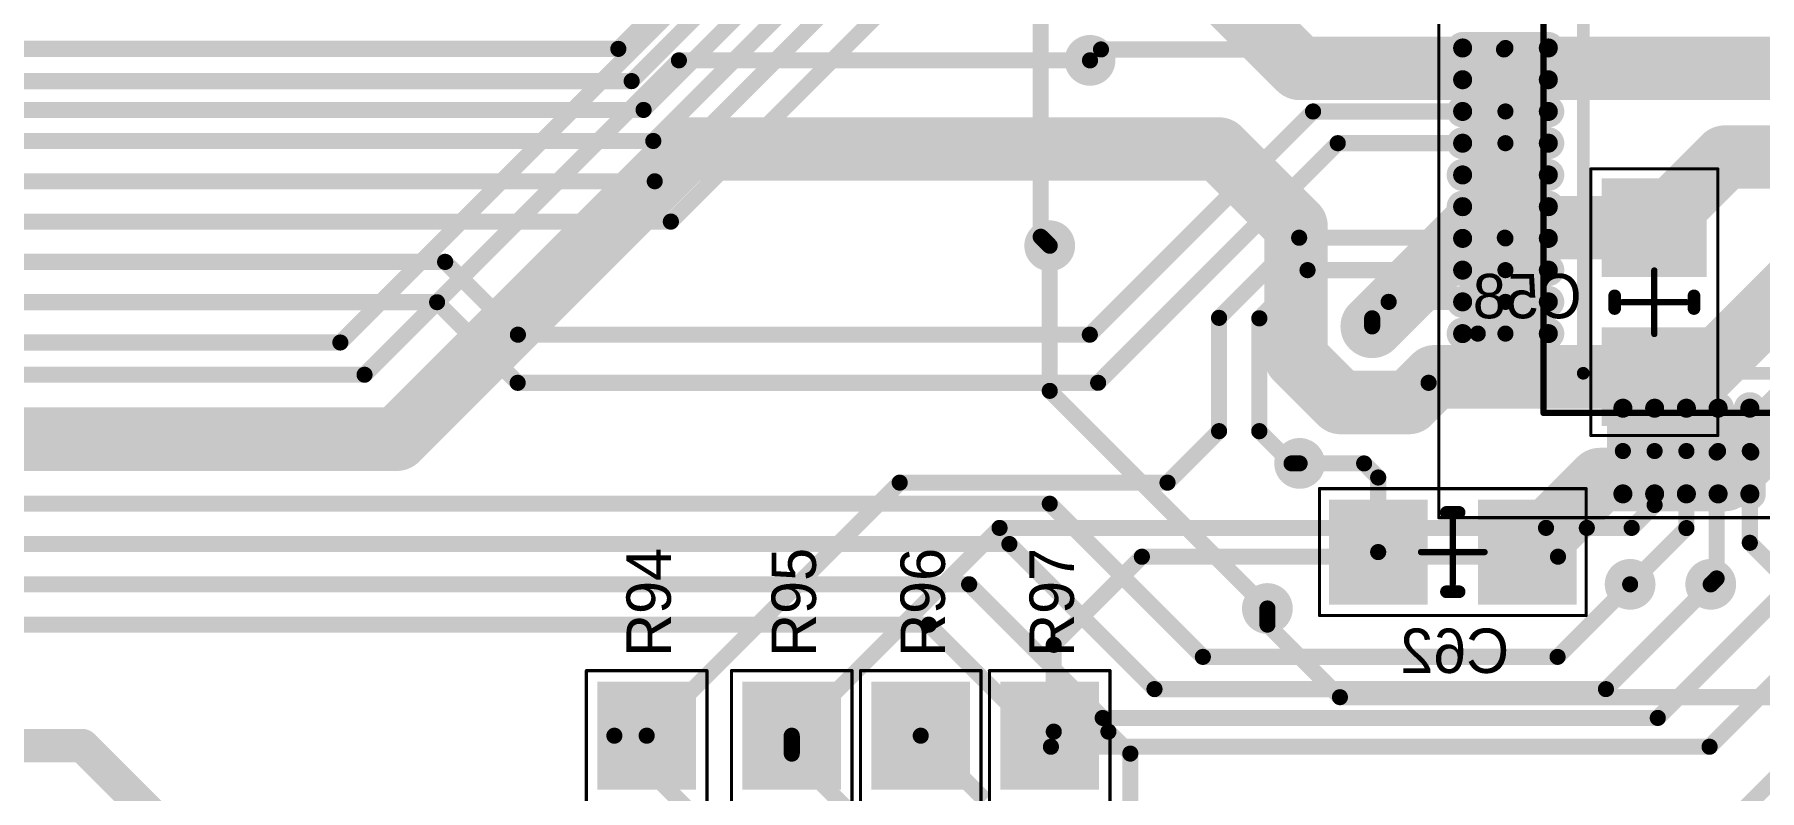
# Model space of a CAD drawing. Header units: millimetres. Extents: x 37 to 246, y 26 to 184.
# Drawn here: x 108.47 to 135.64, y 110.42 to 122.33 of the extents above; entities that cross this region are included whole.
import ezdxf

# ---------------------------------------------------------------- set-up
doc = ezdxf.new("R2010")
doc.units = ezdxf.units.MM
for name, color, linetype in [('BottomLayer', 5, 'Continuous'), ('BottomOverlay', 54, 'Continuous'), ('BottomPaste', 16, 'Continuous'), ('BottomSolder', 6, 'Continuous'), ('Mechanical13', 56, 'Continuous'), ('Mechanical15', 56, 'Continuous'), ('MultiLayer', 9, 'Continuous'), ('TopLayer', 1, 'Continuous'), ('TopOverlay', 2, 'Continuous'), ('TopPaste', 8, 'Continuous'), ('TopSolder', 216, 'Continuous'), ('ViaHoleLayer', 16, 'Continuous')]:
    doc.layers.add(name, color=color, linetype=linetype)

msp = doc.modelspace()

# ---------------------------------------------------------------- linework, layer by layer
at = {"layer": 'BottomLayer'}
for points, const_width in [([(125.73, 124.46), (128.397, 121.793)], 1), ([(113.284, 117.475), (118.999, 123.19)], 0.254), ([(113.665, 116.967), (118.618, 121.92)], 0.254), ([(118.618, 121.92), (125.095, 121.92)], 0.254), ([(128.397, 121.793), (136.017, 121.793)], 1), ([(114.173, 115.951), (118.745, 120.523)], 1), ([(118.745, 120.523), (127.127, 120.523)], 1), ([(127.127, 120.523), (128.34, 119.31)], 1), ([(133.985, 119.285), (135.096, 120.396)], 1), ([(135.096, 120.396), (135.128, 120.396)], 1), ([(128.34, 117.232), (128.34, 119.31)], 1), ([(129.54, 117.729), (131.096, 119.285)], 1), ([(131.096, 119.285), (133.985, 119.285)], 1), ([(124.46, 116.713), (124.46, 118.999)], 0.254), ([(134.715, 116.935), (136.515, 118.735)], 1), ([(135.096, 115.316), (137.89, 118.11)], 1), ([(128.34, 117.232), (129.043, 116.529)], 1), ([(101.6, 117.475), (113.284, 117.475)], 0.254), ([(130.429, 116.84), (130.524, 116.935)], 1), ([(130.524, 116.935), (133.985, 116.935)], 1), ([(133.985, 116.935), (134.715, 116.935)], 1), ([(130.118, 116.529), (130.429, 116.84)], 1), ([(102.997, 116.967), (113.665, 116.967)], 0.254), ([(129.043, 116.529), (130.118, 116.529)], 1), ([(124.46, 116.713), (127.889, 113.284)], 0.254), ([(105.41, 115.951), (114.173, 115.951)], 1), ([(131.985, 114.173), (133.128, 115.316)], 1), ([(133.128, 115.316), (135.096, 115.316)], 1), ([(128.397, 115.57), (129.413, 115.57)], 0.254), ([(129.413, 115.57), (129.635, 115.348)], 0.254), ([(129.635, 114.173), (129.635, 115.348)], 0.254), ([(104.775, 114.935), (124.46, 114.935)], 0.254), ([(124.46, 114.935), (126.873, 112.522)], 0.254), ([(105.41, 114.3), (123.825, 114.3)], 0.254), ([(123.825, 114.3), (126.111, 112.014)], 0.254), ([(106.045, 113.665), (123.19, 113.665)], 0.254), ([(123.19, 113.665), (125.295, 111.56)], 0.254), ([(132.461, 112.522), (133.604, 113.665)], 0.254), ([(133.223, 112.014), (134.874, 113.665)], 0.254), ([(134.039, 111.56), (136.144, 113.665)], 0.254), ([(134.855, 111.106), (137.414, 113.665)], 0.254), ([(106.68, 113.03), (122.555, 113.03)], 0.254), ([(122.555, 113.03), (124.479, 111.106)], 0.254), ([(126.873, 112.522), (132.461, 112.522)], 0.254), ([(133.985, 108.712), (137.795, 112.522)], 0.254), ([(126.111, 112.014), (133.223, 112.014)], 0.254), ([(125.295, 111.56), (134.039, 111.56)], 0.254), ([(124.479, 111.106), (134.855, 111.106)], 0.254)]:
    msp.add_lwpolyline(points, dxfattribs=dict(at, const_width=const_width))
for points, const_width in [([(124.895, 121.92, 1), (125.295, 121.92, 1)], 0.4), ([(118.555, 121.92, 1), (118.681, 121.92, 1)], 0.127), ([(118.555, 121.92, 1), (118.681, 121.92, 1)], 0.127), ([(125.031, 121.92, 1), (125.159, 121.92, 1)], 0.127), ([(128.147, 121.793, 1), (128.647, 121.793, 1)], 0.5), ([(128.147, 121.793, 1), (128.647, 121.793, 1)], 0.5), ([(135.767, 121.793, 1), (136.267, 121.793, 1)], 0.5), ([(118.495, 120.523, 1), (118.995, 120.523, 1)], 0.5), ([(118.495, 120.523, 1), (118.995, 120.523, 1)], 0.5), ([(126.877, 120.523, 1), (127.377, 120.523, 1)], 0.5), ([(126.877, 120.523, 1), (127.377, 120.523, 1)], 0.5), ([(134.846, 120.396, 1), (135.346, 120.396, 1)], 0.5), ([(134.846, 120.396, 1), (135.346, 120.396, 1)], 0.5), ([(134.878, 120.396, 1), (135.378, 120.396, 1)], 0.5), ([(134.928, 120.396, 1), (135.328, 120.396, 1)], 0.4), ([(128.09, 119.31, 1), (128.59, 119.31, 1)], 0.5), ([(128.09, 119.31, 1), (128.59, 119.31, 1)], 0.5), ([(130.846, 119.285, 1), (131.346, 119.285, 1)], 0.5), ([(130.846, 119.285, 1), (131.346, 119.285, 1)], 0.5), ([(133.735, 119.285, 1), (134.235, 119.285, 1)], 0.5), ([(133.735, 119.285, 1), (134.235, 119.285, 1)], 0.5), ([(124.26, 118.999, 1), (124.66, 118.999, 1)], 0.4), ([(124.397, 118.999, 1), (124.523, 118.999, 1)], 0.127), ([(129.29, 117.729, 1), (129.79, 117.729, 1)], 0.5), ([(129.34, 117.729, 1), (129.74, 117.729, 1)], 0.4), ([(128.09, 117.232, 1), (128.59, 117.232, 1)], 0.5), ([(128.09, 117.232, 1), (128.59, 117.232, 1)], 0.5), ([(113.221, 117.475, 1), (113.347, 117.475, 1)], 0.127), ([(113.221, 117.475, 1), (113.347, 117.475, 1)], 0.127), ([(130.274, 116.935, 1), (130.774, 116.935, 1)], 0.5), ([(130.274, 116.935, 1), (130.774, 116.935, 1)], 0.5), ([(133.735, 116.935, 1), (134.235, 116.935, 1)], 0.5), ([(133.735, 116.935, 1), (134.235, 116.935, 1)], 0.5), ([(134.465, 116.935, 1), (134.965, 116.935, 1)], 0.5), ([(134.465, 116.935, 1), (134.965, 116.935, 1)], 0.5), ([(130.179, 116.84, 1), (130.679, 116.84, 1)], 0.5), ([(130.179, 116.84, 1), (130.679, 116.84, 1)], 0.5), ([(130.229, 116.84, 1), (130.629, 116.84, 1)], 0.4), ([(113.602, 116.967, 1), (113.728, 116.967, 1)], 0.127), ([(113.602, 116.967, 1), (113.728, 116.967, 1)], 0.127), ([(128.793, 116.529, 1), (129.293, 116.529, 1)], 0.5), ([(128.793, 116.529, 1), (129.293, 116.529, 1)], 0.5), ([(129.868, 116.529, 1), (130.368, 116.529, 1)], 0.5), ([(129.868, 116.529, 1), (130.368, 116.529, 1)], 0.5), ([(124.397, 116.713, 1), (124.523, 116.713, 1)], 0.127), ([(124.397, 116.713, 1), (124.523, 116.713, 1)], 0.127), ([(113.923, 115.951, 1), (114.423, 115.951, 1)], 0.5), ([(113.923, 115.951, 1), (114.423, 115.951, 1)], 0.5), ([(128.197, 115.57, 1), (128.597, 115.57, 1)], 0.4), ([(132.878, 115.316, 1), (133.378, 115.316, 1)], 0.5), ([(132.878, 115.316, 1), (133.378, 115.316, 1)], 0.5), ([(134.846, 115.316, 1), (135.346, 115.316, 1)], 0.5), ([(134.846, 115.316, 1), (135.346, 115.316, 1)], 0.5), ([(128.333, 115.57, 1), (128.46, 115.57, 1)], 0.127), ([(129.35, 115.57, 1), (129.476, 115.57, 1)], 0.127), ([(129.35, 115.57, 1), (129.476, 115.57, 1)], 0.127), ([(129.571, 115.348, 1), (129.698, 115.348, 1)], 0.127), ([(129.571, 115.348, 1), (129.698, 115.348, 1)], 0.127), ([(124.397, 114.935, 1), (124.523, 114.935, 1)], 0.127), ([(124.397, 114.935, 1), (124.523, 114.935, 1)], 0.127), ([(123.761, 114.3, 1), (123.888, 114.3, 1)], 0.127), ([(123.761, 114.3, 1), (123.888, 114.3, 1)], 0.127), ([(131.735, 114.173, 1), (132.235, 114.173, 1)], 0.5), ([(129.571, 114.173, 1), (129.698, 114.173, 1)], 0.127), ([(133.404, 113.665, 1), (133.804, 113.665, 1)], 0.4), ([(134.674, 113.665, 1), (135.074, 113.665, 1)], 0.4), ([(123.126, 113.665, 1), (123.254, 113.665, 1)], 0.127), ([(123.126, 113.665, 1), (123.254, 113.665, 1)], 0.127), ([(127.689, 113.284, 1), (128.089, 113.284, 1)], 0.4), ([(133.541, 113.665, 1), (133.667, 113.665, 1)], 0.127), ([(134.81, 113.665, 1), (134.938, 113.665, 1)], 0.127), ([(127.826, 113.284, 1), (127.953, 113.284, 1)], 0.127), ([(122.492, 113.03, 1), (122.618, 113.03, 1)], 0.127), ([(122.492, 113.03, 1), (122.618, 113.03, 1)], 0.127), ([(126.809, 112.522, 1), (126.936, 112.522, 1)], 0.127), ([(126.809, 112.522, 1), (126.936, 112.522, 1)], 0.127), ([(132.398, 112.522, 1), (132.524, 112.522, 1)], 0.127), ([(132.398, 112.522, 1), (132.524, 112.522, 1)], 0.127), ([(126.047, 112.014, 1), (126.174, 112.014, 1)], 0.127), ([(126.047, 112.014, 1), (126.174, 112.014, 1)], 0.127), ([(133.16, 112.014, 1), (133.286, 112.014, 1)], 0.127), ([(133.16, 112.014, 1), (133.286, 112.014, 1)], 0.127), ([(125.231, 111.56, 1), (125.358, 111.56, 1)], 0.127), ([(125.231, 111.56, 1), (125.358, 111.56, 1)], 0.127), ([(133.976, 111.56, 1), (134.103, 111.56, 1)], 0.127), ([(133.976, 111.56, 1), (134.103, 111.56, 1)], 0.127), ([(124.415, 111.106, 1), (124.542, 111.106, 1)], 0.127), ([(124.415, 111.106, 1), (124.542, 111.106, 1)], 0.127), ([(134.792, 111.106, 1), (134.919, 111.106, 1)], 0.127), ([(134.792, 111.106, 1), (134.919, 111.106, 1)], 0.127)]:
    msp.add_lwpolyline(points, format="xyb", close=True, dxfattribs=dict(at, const_width=const_width))
for points in [[(133.26, 118.61), (134.71, 118.61), (133.26, 119.96), (134.71, 119.96)], [(133.26, 116.26), (134.71, 116.26), (133.26, 117.61), (134.71, 117.61)], [(130.31, 113.448), (130.31, 114.898), (128.96, 113.448), (128.96, 114.898)], [(132.66, 113.448), (132.66, 114.898), (131.31, 113.448), (131.31, 114.898)]]:
    msp.add_solid(points, dxfattribs=at)
at = {"layer": 'BottomOverlay', "const_width": 0.2}
for points in [[(133.36, 118.01), (133.36, 118.21)], [(134.61, 118.01), (134.61, 118.21)], [(130.71, 114.798), (130.91, 114.798)], [(130.71, 113.548), (130.91, 113.548)]]:
    msp.add_lwpolyline(points, dxfattribs=at)
at = {"layer": 'BottomOverlay', "const_width": 0.1}
for points in [[(133.31, 118.21, 1), (133.41, 118.21, 1)], [(134.56, 118.21, 1), (134.66, 118.21, 1)], [(133.31, 118.01, 1), (133.41, 118.01, 1)], [(134.56, 118.01, 1), (134.66, 118.01, 1)], [(130.66, 114.798, 1), (130.76, 114.798, 1)], [(130.86, 114.798, 1), (130.96, 114.798, 1)], [(130.66, 113.548, 1), (130.76, 113.548, 1)], [(130.86, 113.548, 1), (130.96, 113.548, 1)]]:
    msp.add_lwpolyline(points, format="xyb", close=True, dxfattribs=at)
at = {"layer": 'BottomPaste'}
for points in [[(133.26, 118.61), (134.71, 118.61), (133.26, 119.96), (134.71, 119.96)], [(133.26, 116.26), (134.71, 116.26), (133.26, 117.61), (134.71, 117.61)], [(130.31, 113.448), (130.31, 114.898), (128.96, 113.448), (128.96, 114.898)], [(132.66, 113.448), (132.66, 114.898), (131.31, 113.448), (131.31, 114.898)]]:
    msp.add_solid(points, dxfattribs=at)
at = {"layer": 'BottomSolder'}
for points in [[(133.158, 118.508), (134.812, 118.508), (133.158, 120.062), (134.812, 120.062)], [(133.158, 116.158), (134.812, 116.158), (133.158, 117.712), (134.812, 117.712)], [(130.412, 113.346), (130.412, 115), (128.858, 113.346), (128.858, 115)], [(132.762, 113.346), (132.762, 115), (131.208, 113.346), (131.208, 115)]]:
    msp.add_solid(points, dxfattribs=at)
at = {"layer": 'Mechanical13', "const_width": 0.1}
for points in [[(132.24, 116.365), (132.24, 136.365)], [(132.24, 116.365), (152.24, 116.365)]]:
    msp.add_lwpolyline(points, dxfattribs=at)
at = {"layer": 'Mechanical13', "const_width": 0.05}
msp.add_lwpolyline([(132.215, 116.365, 1), (132.265, 116.365, 1)], format="xyb", close=True, dxfattribs=at)
msp.add_lwpolyline([(132.215, 116.365, 1), (132.265, 116.365, 1)], format="xyb", close=True, dxfattribs=at)
at = {"layer": 'Mechanical15'}
for points, const_width in [([(130.59, 114.715), (130.59, 138.015)], 0.05), ([(132.985, 116.01), (132.985, 120.21)], 0.05), ([(132.985, 120.21), (134.985, 120.21)], 0.05), ([(134.985, 116.01), (134.985, 120.21)], 0.05), ([(133.985, 117.61), (133.985, 118.61)], 0.1), ([(133.485, 118.11), (134.485, 118.11)], 0.1), ([(132.985, 116.01), (134.985, 116.01)], 0.05), ([(128.71, 115.173), (132.91, 115.173)], 0.05), ([(128.71, 113.173), (128.71, 115.173)], 0.05), ([(132.91, 113.173), (132.91, 115.173)], 0.05), ([(130.59, 114.715), (153.89, 114.715)], 0.05), ([(130.81, 113.673), (130.81, 114.673)], 0.1), ([(130.31, 114.173), (131.31, 114.173)], 0.1), ([(128.71, 113.173), (132.91, 113.173)], 0.05), ([(117.16, 107.405), (117.16, 112.305)], 0.05), ([(117.16, 112.305), (119.06, 112.305)], 0.05), ([(119.06, 107.405), (119.06, 112.305)], 0.05), ([(119.446, 112.305), (121.346, 112.305)], 0.05), ([(119.446, 107.405), (119.446, 112.305)], 0.05), ([(121.346, 107.405), (121.346, 112.305)], 0.05), ([(121.478, 107.405), (121.478, 112.305)], 0.05), ([(121.478, 112.305), (123.378, 112.305)], 0.05), ([(123.378, 107.405), (123.378, 112.305)], 0.05), ([(123.51, 112.305), (125.41, 112.305)], 0.05), ([(123.51, 107.405), (123.51, 112.305)], 0.05), ([(125.41, 107.405), (125.41, 112.305)], 0.05)]:
    msp.add_lwpolyline(points, dxfattribs=dict(at, const_width=const_width))
for points, const_width in [([(132.973, 120.21, 1), (132.997, 120.21, 1)], 0.025), ([(132.973, 120.21, 1), (132.997, 120.21, 1)], 0.025), ([(134.973, 120.21, 1), (134.997, 120.21, 1)], 0.025), ([(134.973, 120.21, 1), (134.997, 120.21, 1)], 0.025), ([(133.96, 118.61, 1), (134.01, 118.61, 1)], 0.05), ([(133.46, 118.11, 1), (133.51, 118.11, 1)], 0.05), ([(134.46, 118.11, 1), (134.51, 118.11, 1)], 0.05), ([(133.96, 117.61, 1), (134.01, 117.61, 1)], 0.05), ([(132.973, 116.01, 1), (132.997, 116.01, 1)], 0.025), ([(132.973, 116.01, 1), (132.997, 116.01, 1)], 0.025), ([(134.973, 116.01, 1), (134.997, 116.01, 1)], 0.025), ([(134.973, 116.01, 1), (134.997, 116.01, 1)], 0.025), ([(128.697, 115.173, 1), (128.722, 115.173, 1)], 0.025), ([(128.697, 115.173, 1), (128.722, 115.173, 1)], 0.025), ([(132.897, 115.173, 1), (132.922, 115.173, 1)], 0.025), ([(132.897, 115.173, 1), (132.922, 115.173, 1)], 0.025), ([(130.577, 114.715, 1), (130.602, 114.715, 1)], 0.025), ([(130.577, 114.715, 1), (130.602, 114.715, 1)], 0.025), ([(130.785, 114.673, 1), (130.835, 114.673, 1)], 0.05), ([(130.285, 114.173, 1), (130.335, 114.173, 1)], 0.05), ([(131.285, 114.173, 1), (131.335, 114.173, 1)], 0.05), ([(130.785, 113.673, 1), (130.835, 113.673, 1)], 0.05), ([(128.697, 113.173, 1), (128.722, 113.173, 1)], 0.025), ([(128.697, 113.173, 1), (128.722, 113.173, 1)], 0.025), ([(132.897, 113.173, 1), (132.922, 113.173, 1)], 0.025), ([(132.897, 113.173, 1), (132.922, 113.173, 1)], 0.025), ([(117.148, 112.305, 1), (117.172, 112.305, 1)], 0.025), ([(117.148, 112.305, 1), (117.172, 112.305, 1)], 0.025), ([(119.048, 112.305, 1), (119.072, 112.305, 1)], 0.025), ([(119.048, 112.305, 1), (119.072, 112.305, 1)], 0.025), ([(119.433, 112.305, 1), (119.458, 112.305, 1)], 0.025), ([(119.433, 112.305, 1), (119.458, 112.305, 1)], 0.025), ([(121.333, 112.305, 1), (121.358, 112.305, 1)], 0.025), ([(121.333, 112.305, 1), (121.358, 112.305, 1)], 0.025), ([(121.465, 112.305, 1), (121.49, 112.305, 1)], 0.025), ([(121.465, 112.305, 1), (121.49, 112.305, 1)], 0.025), ([(123.365, 112.305, 1), (123.39, 112.305, 1)], 0.025), ([(123.365, 112.305, 1), (123.39, 112.305, 1)], 0.025), ([(123.497, 112.305, 1), (123.522, 112.305, 1)], 0.025), ([(123.497, 112.305, 1), (123.522, 112.305, 1)], 0.025), ([(125.397, 112.305, 1), (125.422, 112.305, 1)], 0.025), ([(125.397, 112.305, 1), (125.422, 112.305, 1)], 0.025)]:
    msp.add_lwpolyline(points, format="xyb", close=True, dxfattribs=dict(at, const_width=const_width))
at = {"layer": 'MultiLayer', "const_width": 0.4}
for points in [[(124.895, 121.92, 1), (125.295, 121.92, 1)], [(134.928, 120.396, 1), (135.328, 120.396, 1)], [(124.26, 118.999, 1), (124.66, 118.999, 1)], [(129.34, 117.729, 1), (129.74, 117.729, 1)], [(130.229, 116.84, 1), (130.629, 116.84, 1)], [(128.197, 115.57, 1), (128.597, 115.57, 1)], [(133.404, 113.665, 1), (133.804, 113.665, 1)], [(134.674, 113.665, 1), (135.074, 113.665, 1)], [(127.689, 113.284, 1), (128.089, 113.284, 1)]]:
    msp.add_lwpolyline(points, format="xyb", close=True, dxfattribs=at)
at = {"layer": 'TopLayer'}
for points, const_width in [([(118.062, 121.139), (125.038, 128.115)], 0.254), ([(118.215, 120.65), (125.18, 127.615)], 0.254), ([(117.663, 122.101), (123.063, 127.501)], 0.254), ([(117.873, 121.593), (123.571, 127.291)], 0.254), ([(118.237, 120.015), (125.337, 127.115)], 0.254), ([(118.491, 119.38), (125.726, 126.615)], 0.254), ([(124.318, 119.141), (124.318, 124.064)], 0.254), ([(86.77, 122.101), (117.663, 122.101)], 0.254), ([(125.095, 121.92), (125.267, 122.092)], 0.254), ([(125.267, 122.092), (131.617, 122.092)], 0.254), ([(132.315, 122.115), (130.965, 122.115)], 0.3), ([(131.617, 122.092), (131.64, 122.115)], 0.254), ([(132.315, 121.615), (130.965, 121.615)], 0.3), ([(86.56, 121.593), (117.873, 121.593)], 0.254), ([(84.642, 121.139), (118.062, 121.139)], 0.254), ([(125.091, 117.598), (128.608, 121.115)], 0.254), ([(128.608, 121.115), (131.64, 121.115)], 0.254), ([(132.315, 121.115), (130.965, 121.115)], 0.3), ([(85.219, 120.65), (118.215, 120.65)], 0.254), ([(125.222, 116.84), (128.997, 120.615)], 0.254), ([(128.997, 120.615), (131.64, 120.615)], 0.254), ([(132.315, 120.615), (130.965, 120.615)], 0.3), ([(135.128, 120.396), (136.144, 120.396)], 1), ([(85.651, 120.015), (118.237, 120.015)], 0.254), ([(132.315, 120.115), (130.965, 120.115)], 0.3), ([(132.315, 119.615), (130.965, 119.615)], 0.3), ([(86.082, 119.38), (118.491, 119.38)], 0.254), ([(124.318, 119.141), (124.46, 118.999)], 0.254), ([(127.127, 117.863), (128.39, 119.126)], 0.254), ([(128.39, 119.126), (131.629, 119.126)], 0.254), ([(132.315, 119.115), (130.965, 119.115)], 0.3), ([(131.629, 119.126), (131.64, 119.115)], 0.254), ([(87.431, 118.745), (114.935, 118.745)], 0.254), ([(114.935, 118.745), (116.082, 117.598)], 0.254), ([(132.315, 118.615), (130.965, 118.615)], 0.3), ([(127.762, 117.856), (128.521, 118.615)], 0.254), ([(128.521, 118.615), (131.64, 118.615)], 0.254), ([(87.503, 118.11), (114.808, 118.11)], 0.254), ([(114.808, 118.11), (116.078, 116.84)], 0.254), ([(129.54, 117.856), (129.799, 118.115)], 0.254), ([(129.799, 118.115), (131.64, 118.115)], 0.254), ([(132.315, 118.115), (130.965, 118.115)], 0.3), ([(127.127, 116.078), (127.127, 117.863)], 0.254), ([(127.762, 116.078), (127.762, 117.856)], 0.254), ([(129.54, 117.729), (129.54, 117.856)], 0.254), ([(116.082, 117.598), (125.091, 117.598)], 0.254), ([(130.429, 116.84), (131.204, 117.615)], 0.254), ([(132.315, 117.615), (130.965, 117.615)], 0.3), ([(131.204, 117.615), (131.64, 117.615)], 0.254), ([(116.078, 116.84), (125.222, 116.84)], 0.254), ([(133.49, 115.09), (133.49, 116.44)], 0.3), ([(133.99, 115.09), (133.99, 116.44)], 0.3), ([(134.49, 115.09), (134.49, 116.44)], 0.3), ([(134.99, 115.09), (134.99, 116.44)], 0.3), ([(135.49, 115.09), (135.49, 116.44)], 0.3), ([(126.316, 115.267), (127.127, 116.078)], 0.254), ([(127.762, 116.078), (128.27, 115.57)], 0.254), ([(132.279, 114.554), (133.49, 115.765)], 0.254), ([(133.99, 114.915), (133.99, 115.765)], 0.254), ([(134.49, 114.551), (134.49, 115.765)], 0.254), ([(134.967, 115.742), (134.99, 115.765)], 0.254), ([(134.967, 113.758), (134.967, 115.742)], 0.254), ([(135.49, 114.319), (135.49, 115.765)], 0.254), ([(135.49, 115.765), (135.513, 115.742)], 0.254), ([(128.27, 115.57), (128.397, 115.57)], 0.254), ([(118.11, 111.28), (122.096, 115.267)], 0.254), ([(122.096, 115.267), (126.316, 115.267)], 0.254), ([(133.629, 114.554), (133.99, 114.915)], 0.254), ([(120.396, 111.28), (123.67, 114.554)], 0.254), ([(123.67, 114.554), (132.279, 114.554)], 0.254), ([(132.467, 114.1), (132.921, 114.554)], 0.254), ([(132.921, 114.554), (133.629, 114.554)], 0.254), ([(133.604, 113.665), (134.49, 114.551)], 0.254), ([(135.49, 114.319), (136.144, 113.665)], 0.254), ([(124.523, 112.712), (125.911, 114.1)], 0.254), ([(125.911, 114.1), (132.467, 114.1)], 0.254), ([(134.874, 113.665), (134.967, 113.758)], 0.254), ([(127.889, 113.03), (127.889, 113.284)], 0.254), ([(127.889, 113.03), (129.032, 111.887)], 0.254), ([(124.523, 111.344), (124.523, 112.712)], 0.254), ([(129.032, 111.887), (139.573, 111.887)], 0.254), ([(124.523, 111.344), (125.384, 111.344)], 0.254), ([(125.384, 111.344), (125.73, 110.998)], 0.254), ([(103.66, 111.125), (109.22, 111.125)], 0.524), ([(109.22, 111.125), (111.125, 109.22)], 0.524), ([(117.602, 111.28), (119.126, 109.756)], 0.254), ([(120.396, 110.998), (120.396, 111.28)], 0.254), ([(122.428, 111.28), (123.444, 110.264)], 0.254), ([(120.396, 110.998), (121.412, 109.982)], 0.254), ([(125.73, 104.267), (125.73, 110.998)], 0.254)]:
    msp.add_lwpolyline(points, dxfattribs=dict(at, const_width=const_width))
for points, const_width in [([(124.895, 121.92, 1), (125.295, 121.92, 1)], 0.4), ([(117.6, 122.101, 1), (117.727, 122.101, 1)], 0.127), ([(117.6, 122.101, 1), (117.727, 122.101, 1)], 0.127), ([(125.031, 121.92, 1), (125.159, 121.92, 1)], 0.127), ([(125.204, 122.092, 1), (125.331, 122.092, 1)], 0.127), ([(125.204, 122.092, 1), (125.331, 122.092, 1)], 0.127), ([(130.89, 122.115, 1), (131.04, 122.115, 1)], 0.15), ([(131.553, 122.092, 1), (131.68, 122.092, 1)], 0.127), ([(131.553, 122.092, 1), (131.68, 122.092, 1)], 0.127), ([(131.576, 122.115, 1), (131.703, 122.115, 1)], 0.127), ([(132.24, 122.115, 1), (132.39, 122.115, 1)], 0.15), ([(130.89, 121.615, 1), (131.04, 121.615, 1)], 0.15), ([(132.24, 121.615, 1), (132.39, 121.615, 1)], 0.15), ([(117.81, 121.593, 1), (117.937, 121.593, 1)], 0.127), ([(117.81, 121.593, 1), (117.937, 121.593, 1)], 0.127), ([(117.998, 121.139, 1), (118.125, 121.139, 1)], 0.127), ([(117.998, 121.139, 1), (118.125, 121.139, 1)], 0.127), ([(128.545, 121.115, 1), (128.672, 121.115, 1)], 0.127), ([(128.545, 121.115, 1), (128.672, 121.115, 1)], 0.127), ([(130.89, 121.115, 1), (131.04, 121.115, 1)], 0.15), ([(131.576, 121.115, 1), (131.703, 121.115, 1)], 0.127), ([(132.24, 121.115, 1), (132.39, 121.115, 1)], 0.15), ([(118.151, 120.65, 1), (118.278, 120.65, 1)], 0.127), ([(118.151, 120.65, 1), (118.278, 120.65, 1)], 0.127), ([(128.934, 120.615, 1), (129.061, 120.615, 1)], 0.127), ([(128.934, 120.615, 1), (129.061, 120.615, 1)], 0.127), ([(130.89, 120.615, 1), (131.04, 120.615, 1)], 0.15), ([(131.576, 120.615, 1), (131.703, 120.615, 1)], 0.127), ([(132.24, 120.615, 1), (132.39, 120.615, 1)], 0.15), ([(134.878, 120.396, 1), (135.378, 120.396, 1)], 0.5), ([(134.928, 120.396, 1), (135.328, 120.396, 1)], 0.4), ([(118.174, 120.015, 1), (118.3, 120.015, 1)], 0.127), ([(118.174, 120.015, 1), (118.3, 120.015, 1)], 0.127), ([(130.89, 120.115, 1), (131.04, 120.115, 1)], 0.15), ([(132.24, 120.115, 1), (132.39, 120.115, 1)], 0.15), ([(130.89, 119.615, 1), (131.04, 119.615, 1)], 0.15), ([(132.24, 119.615, 1), (132.39, 119.615, 1)], 0.15), ([(118.427, 119.38, 1), (118.555, 119.38, 1)], 0.127), ([(118.427, 119.38, 1), (118.555, 119.38, 1)], 0.127), ([(124.26, 118.999, 1), (124.66, 118.999, 1)], 0.4), ([(124.254, 119.141, 1), (124.381, 119.141, 1)], 0.127), ([(124.254, 119.141, 1), (124.381, 119.141, 1)], 0.127), ([(124.397, 118.999, 1), (124.523, 118.999, 1)], 0.127), ([(128.326, 119.126, 1), (128.453, 119.126, 1)], 0.127), ([(128.326, 119.126, 1), (128.453, 119.126, 1)], 0.127), ([(130.89, 119.115, 1), (131.04, 119.115, 1)], 0.15), ([(131.566, 119.126, 1), (131.693, 119.126, 1)], 0.127), ([(131.566, 119.126, 1), (131.693, 119.126, 1)], 0.127), ([(131.576, 119.115, 1), (131.703, 119.115, 1)], 0.127), ([(132.24, 119.115, 1), (132.39, 119.115, 1)], 0.15), ([(114.871, 118.745, 1), (114.999, 118.745, 1)], 0.127), ([(114.871, 118.745, 1), (114.999, 118.745, 1)], 0.127), ([(130.89, 118.615, 1), (131.04, 118.615, 1)], 0.15), ([(132.24, 118.615, 1), (132.39, 118.615, 1)], 0.15), ([(128.458, 118.615, 1), (128.585, 118.615, 1)], 0.127), ([(128.458, 118.615, 1), (128.585, 118.615, 1)], 0.127), ([(131.576, 118.615, 1), (131.703, 118.615, 1)], 0.127), ([(114.745, 118.11, 1), (114.871, 118.11, 1)], 0.127), ([(114.745, 118.11, 1), (114.871, 118.11, 1)], 0.127), ([(129.736, 118.115, 1), (129.863, 118.115, 1)], 0.127), ([(129.736, 118.115, 1), (129.863, 118.115, 1)], 0.127), ([(130.89, 118.115, 1), (131.04, 118.115, 1)], 0.15), ([(131.576, 118.115, 1), (131.703, 118.115, 1)], 0.127), ([(132.24, 118.115, 1), (132.39, 118.115, 1)], 0.15), ([(127.064, 117.863, 1), (127.191, 117.863, 1)], 0.127), ([(127.064, 117.863, 1), (127.191, 117.863, 1)], 0.127), ([(127.698, 117.856, 1), (127.826, 117.856, 1)], 0.127), ([(127.698, 117.856, 1), (127.826, 117.856, 1)], 0.127), ([(129.34, 117.729, 1), (129.74, 117.729, 1)], 0.4), ([(129.476, 117.856, 1), (129.603, 117.856, 1)], 0.127), ([(129.476, 117.856, 1), (129.603, 117.856, 1)], 0.127), ([(116.018, 117.598, 1), (116.145, 117.598, 1)], 0.127), ([(116.018, 117.598, 1), (116.145, 117.598, 1)], 0.127), ([(125.028, 117.598, 1), (125.155, 117.598, 1)], 0.127), ([(125.028, 117.598, 1), (125.155, 117.598, 1)], 0.127), ([(129.476, 117.729, 1), (129.603, 117.729, 1)], 0.127), ([(130.89, 117.615, 1), (131.04, 117.615, 1)], 0.15), ([(131.14, 117.615, 1), (131.267, 117.615, 1)], 0.127), ([(131.14, 117.615, 1), (131.267, 117.615, 1)], 0.127), ([(131.576, 117.615, 1), (131.703, 117.615, 1)], 0.127), ([(132.24, 117.615, 1), (132.39, 117.615, 1)], 0.15), ([(130.229, 116.84, 1), (130.629, 116.84, 1)], 0.4), ([(116.014, 116.84, 1), (116.141, 116.84, 1)], 0.127), ([(116.014, 116.84, 1), (116.141, 116.84, 1)], 0.127), ([(125.159, 116.84, 1), (125.285, 116.84, 1)], 0.127), ([(125.159, 116.84, 1), (125.285, 116.84, 1)], 0.127), ([(130.365, 116.84, 1), (130.493, 116.84, 1)], 0.127), ([(133.415, 116.44, 1), (133.565, 116.44, 1)], 0.15), ([(133.915, 116.44, 1), (134.065, 116.44, 1)], 0.15), ([(134.415, 116.44, 1), (134.565, 116.44, 1)], 0.15), ([(134.915, 116.44, 1), (135.065, 116.44, 1)], 0.15), ([(135.415, 116.44, 1), (135.565, 116.44, 1)], 0.15), ([(127.064, 116.078, 1), (127.191, 116.078, 1)], 0.127), ([(127.064, 116.078, 1), (127.191, 116.078, 1)], 0.127), ([(127.698, 116.078, 1), (127.826, 116.078, 1)], 0.127), ([(127.698, 116.078, 1), (127.826, 116.078, 1)], 0.127), ([(128.197, 115.57, 1), (128.597, 115.57, 1)], 0.4), ([(133.426, 115.765, 1), (133.553, 115.765, 1)], 0.127), ([(133.926, 115.765, 1), (134.053, 115.765, 1)], 0.127), ([(134.427, 115.765, 1), (134.554, 115.765, 1)], 0.127), ([(134.903, 115.742, 1), (135.03, 115.742, 1)], 0.127), ([(134.903, 115.742, 1), (135.03, 115.742, 1)], 0.127), ([(134.926, 115.765, 1), (135.053, 115.765, 1)], 0.127), ([(135.426, 115.765, 1), (135.553, 115.765, 1)], 0.127), ([(135.426, 115.765, 1), (135.553, 115.765, 1)], 0.127), ([(135.45, 115.742, 1), (135.577, 115.742, 1)], 0.127), ([(128.207, 115.57, 1), (128.333, 115.57, 1)], 0.127), ([(128.207, 115.57, 1), (128.333, 115.57, 1)], 0.127), ([(128.333, 115.57, 1), (128.46, 115.57, 1)], 0.127), ([(122.033, 115.267, 1), (122.16, 115.267, 1)], 0.127), ([(122.033, 115.267, 1), (122.16, 115.267, 1)], 0.127), ([(126.252, 115.267, 1), (126.379, 115.267, 1)], 0.127), ([(126.252, 115.267, 1), (126.379, 115.267, 1)], 0.127), ([(133.415, 115.09, 1), (133.565, 115.09, 1)], 0.15), ([(133.915, 115.09, 1), (134.065, 115.09, 1)], 0.15), ([(134.415, 115.09, 1), (134.565, 115.09, 1)], 0.15), ([(134.915, 115.09, 1), (135.065, 115.09, 1)], 0.15), ([(135.415, 115.09, 1), (135.565, 115.09, 1)], 0.15), ([(133.926, 114.915, 1), (134.053, 114.915, 1)], 0.127), ([(133.926, 114.915, 1), (134.053, 114.915, 1)], 0.127), ([(123.606, 114.554, 1), (123.733, 114.554, 1)], 0.127), ([(123.606, 114.554, 1), (123.733, 114.554, 1)], 0.127), ([(132.215, 114.554, 1), (132.342, 114.554, 1)], 0.127), ([(132.215, 114.554, 1), (132.342, 114.554, 1)], 0.127), ([(132.858, 114.554, 1), (132.985, 114.554, 1)], 0.127), ([(132.858, 114.554, 1), (132.985, 114.554, 1)], 0.127), ([(133.565, 114.554, 1), (133.692, 114.554, 1)], 0.127), ([(133.565, 114.554, 1), (133.692, 114.554, 1)], 0.127), ([(134.427, 114.551, 1), (134.554, 114.551, 1)], 0.127), ([(134.427, 114.551, 1), (134.554, 114.551, 1)], 0.127), ([(135.426, 114.319, 1), (135.553, 114.319, 1)], 0.127), ([(135.426, 114.319, 1), (135.553, 114.319, 1)], 0.127), ([(125.848, 114.1, 1), (125.975, 114.1, 1)], 0.127), ([(125.848, 114.1, 1), (125.975, 114.1, 1)], 0.127), ([(132.404, 114.1, 1), (132.531, 114.1, 1)], 0.127), ([(132.404, 114.1, 1), (132.531, 114.1, 1)], 0.127), ([(133.404, 113.665, 1), (133.804, 113.665, 1)], 0.4), ([(134.674, 113.665, 1), (135.074, 113.665, 1)], 0.4), ([(134.903, 113.758, 1), (135.03, 113.758, 1)], 0.127), ([(134.903, 113.758, 1), (135.03, 113.758, 1)], 0.127), ([(127.689, 113.284, 1), (128.089, 113.284, 1)], 0.4), ([(133.541, 113.665, 1), (133.667, 113.665, 1)], 0.127), ([(134.81, 113.665, 1), (134.938, 113.665, 1)], 0.127), ([(127.826, 113.284, 1), (127.953, 113.284, 1)], 0.127), ([(127.826, 113.03, 1), (127.953, 113.03, 1)], 0.127), ([(127.826, 113.03, 1), (127.953, 113.03, 1)], 0.127), ([(124.46, 112.712, 1), (124.587, 112.712, 1)], 0.127), ([(124.46, 112.712, 1), (124.587, 112.712, 1)], 0.127), ([(128.969, 111.887, 1), (129.095, 111.887, 1)], 0.127), ([(128.969, 111.887, 1), (129.095, 111.887, 1)], 0.127), ([(124.46, 111.344, 1), (124.587, 111.344, 1)], 0.127), ([(124.46, 111.344, 1), (124.587, 111.344, 1)], 0.127), ([(125.321, 111.344, 1), (125.448, 111.344, 1)], 0.127), ([(125.321, 111.344, 1), (125.448, 111.344, 1)], 0.127), ([(109.089, 111.125, 1), (109.351, 111.125, 1)], 0.262), ([(109.089, 111.125, 1), (109.351, 111.125, 1)], 0.262), ([(117.538, 111.28, 1), (117.665, 111.28, 1)], 0.127), ([(118.046, 111.28, 1), (118.174, 111.28, 1)], 0.127), ([(120.332, 111.28, 1), (120.459, 111.28, 1)], 0.127), ([(120.332, 111.28, 1), (120.459, 111.28, 1)], 0.127), ([(122.364, 111.28, 1), (122.491, 111.28, 1)], 0.127), ([(120.332, 110.998, 1), (120.459, 110.998, 1)], 0.127), ([(120.332, 110.998, 1), (120.459, 110.998, 1)], 0.127), ([(125.666, 110.998, 1), (125.793, 110.998, 1)], 0.127), ([(125.666, 110.998, 1), (125.793, 110.998, 1)], 0.127)]:
    msp.add_lwpolyline(points, format="xyb", close=True, dxfattribs=dict(at, const_width=const_width))
for points in [[(118.785, 112.03), (117.435, 112.03), (118.785, 110.53), (117.435, 110.53)], [(121.071, 112.03), (119.721, 112.03), (121.071, 110.53), (119.721, 110.53)], [(123.103, 112.03), (121.753, 112.03), (123.103, 110.53), (121.753, 110.53)], [(125.135, 112.03), (123.785, 112.03), (125.135, 110.53), (123.785, 110.53)]]:
    msp.add_solid(points, dxfattribs=at)
at = {"layer": 'TopOverlay', "const_width": 0.2}
for points in [[(132.865, 116.99), (132.865, 135.74)], [(132.865, 116.99), (151.615, 116.99)]]:
    msp.add_lwpolyline(points, dxfattribs=at)
at = {"layer": 'TopOverlay', "const_width": 0.1}
msp.add_lwpolyline([(132.815, 116.99, 1), (132.915, 116.99, 1)], format="xyb", close=True, dxfattribs=at)
msp.add_lwpolyline([(132.815, 116.99, 1), (132.915, 116.99, 1)], format="xyb", close=True, dxfattribs=at)
at = {"layer": 'TopPaste', "const_width": 0.3}
for points in [[(132.315, 122.115), (130.965, 122.115)], [(132.315, 121.615), (130.965, 121.615)], [(132.315, 121.115), (130.965, 121.115)], [(132.315, 120.615), (130.965, 120.615)], [(132.315, 120.115), (130.965, 120.115)], [(132.315, 119.615), (130.965, 119.615)], [(132.315, 119.115), (130.965, 119.115)], [(132.315, 118.615), (130.965, 118.615)], [(132.315, 118.115), (130.965, 118.115)], [(132.315, 117.615), (130.965, 117.615)], [(133.49, 115.09), (133.49, 116.44)], [(133.99, 115.09), (133.99, 116.44)], [(134.49, 115.09), (134.49, 116.44)], [(134.99, 115.09), (134.99, 116.44)], [(135.49, 115.09), (135.49, 116.44)]]:
    msp.add_lwpolyline(points, dxfattribs=at)
at = {"layer": 'TopPaste', "const_width": 0.15}
for points in [[(130.89, 122.115, 1), (131.04, 122.115, 1)], [(132.24, 122.115, 1), (132.39, 122.115, 1)], [(130.89, 121.615, 1), (131.04, 121.615, 1)], [(132.24, 121.615, 1), (132.39, 121.615, 1)], [(130.89, 121.115, 1), (131.04, 121.115, 1)], [(132.24, 121.115, 1), (132.39, 121.115, 1)], [(130.89, 120.615, 1), (131.04, 120.615, 1)], [(132.24, 120.615, 1), (132.39, 120.615, 1)], [(130.89, 120.115, 1), (131.04, 120.115, 1)], [(132.24, 120.115, 1), (132.39, 120.115, 1)], [(130.89, 119.615, 1), (131.04, 119.615, 1)], [(132.24, 119.615, 1), (132.39, 119.615, 1)], [(130.89, 119.115, 1), (131.04, 119.115, 1)], [(132.24, 119.115, 1), (132.39, 119.115, 1)], [(130.89, 118.615, 1), (131.04, 118.615, 1)], [(132.24, 118.615, 1), (132.39, 118.615, 1)], [(130.89, 118.115, 1), (131.04, 118.115, 1)], [(132.24, 118.115, 1), (132.39, 118.115, 1)], [(130.89, 117.615, 1), (131.04, 117.615, 1)], [(132.24, 117.615, 1), (132.39, 117.615, 1)], [(133.415, 116.44, 1), (133.565, 116.44, 1)], [(133.915, 116.44, 1), (134.065, 116.44, 1)], [(134.415, 116.44, 1), (134.565, 116.44, 1)], [(134.915, 116.44, 1), (135.065, 116.44, 1)], [(135.415, 116.44, 1), (135.565, 116.44, 1)], [(133.415, 115.09, 1), (133.565, 115.09, 1)], [(133.915, 115.09, 1), (134.065, 115.09, 1)], [(134.415, 115.09, 1), (134.565, 115.09, 1)], [(134.915, 115.09, 1), (135.065, 115.09, 1)], [(135.415, 115.09, 1), (135.565, 115.09, 1)]]:
    msp.add_lwpolyline(points, format="xyb", close=True, dxfattribs=at)
at = {"layer": 'TopPaste'}
for points in [[(118.785, 112.03), (117.435, 112.03), (118.785, 110.53), (117.435, 110.53)], [(121.071, 112.03), (119.721, 112.03), (121.071, 110.53), (119.721, 110.53)], [(123.103, 112.03), (121.753, 112.03), (123.103, 110.53), (121.753, 110.53)], [(125.135, 112.03), (123.785, 112.03), (125.135, 110.53), (123.785, 110.53)]]:
    msp.add_solid(points, dxfattribs=at)
at = {"layer": 'TopSolder', "const_width": 0.503}
for points in [[(132.315, 122.115), (130.965, 122.115)], [(132.315, 121.615), (130.965, 121.615)], [(132.315, 121.115), (130.965, 121.115)], [(132.315, 120.615), (130.965, 120.615)], [(132.315, 120.115), (130.965, 120.115)], [(132.315, 119.615), (130.965, 119.615)], [(132.315, 119.115), (130.965, 119.115)], [(132.315, 118.615), (130.965, 118.615)], [(132.315, 118.115), (130.965, 118.115)], [(132.315, 117.615), (130.965, 117.615)], [(133.49, 115.09), (133.49, 116.44)], [(133.99, 115.09), (133.99, 116.44)], [(134.49, 115.09), (134.49, 116.44)], [(134.99, 115.09), (134.99, 116.44)], [(135.49, 115.09), (135.49, 116.44)]]:
    msp.add_lwpolyline(points, dxfattribs=at)
at = {"layer": 'TopSolder', "const_width": 0.252}
for points in [[(130.839, 122.115, 1), (131.091, 122.115, 1)], [(132.189, 122.115, 1), (132.441, 122.115, 1)], [(130.839, 121.615, 1), (131.091, 121.615, 1)], [(132.189, 121.615, 1), (132.441, 121.615, 1)], [(130.839, 121.115, 1), (131.091, 121.115, 1)], [(132.189, 121.115, 1), (132.441, 121.115, 1)], [(130.839, 120.615, 1), (131.091, 120.615, 1)], [(132.189, 120.615, 1), (132.441, 120.615, 1)], [(130.839, 120.115, 1), (131.091, 120.115, 1)], [(132.189, 120.115, 1), (132.441, 120.115, 1)], [(130.839, 119.615, 1), (131.091, 119.615, 1)], [(132.189, 119.615, 1), (132.441, 119.615, 1)], [(130.839, 119.115, 1), (131.091, 119.115, 1)], [(132.189, 119.115, 1), (132.441, 119.115, 1)], [(130.839, 118.615, 1), (131.091, 118.615, 1)], [(132.189, 118.615, 1), (132.441, 118.615, 1)], [(130.839, 118.115, 1), (131.091, 118.115, 1)], [(132.189, 118.115, 1), (132.441, 118.115, 1)], [(130.839, 117.615, 1), (131.091, 117.615, 1)], [(132.189, 117.615, 1), (132.441, 117.615, 1)], [(133.364, 116.44, 1), (133.616, 116.44, 1)], [(133.864, 116.44, 1), (134.116, 116.44, 1)], [(134.364, 116.44, 1), (134.616, 116.44, 1)], [(134.864, 116.44, 1), (135.116, 116.44, 1)], [(135.364, 116.44, 1), (135.616, 116.44, 1)], [(133.364, 115.09, 1), (133.616, 115.09, 1)], [(133.864, 115.09, 1), (134.116, 115.09, 1)], [(134.364, 115.09, 1), (134.616, 115.09, 1)], [(134.864, 115.09, 1), (135.116, 115.09, 1)], [(135.364, 115.09, 1), (135.616, 115.09, 1)]]:
    msp.add_lwpolyline(points, format="xyb", close=True, dxfattribs=at)
at = {"layer": 'TopSolder'}
for points in [[(118.887, 112.132), (117.333, 112.132), (118.887, 110.428), (117.333, 110.428)], [(121.173, 112.132), (119.619, 112.132), (121.173, 110.428), (119.619, 110.428)], [(123.205, 112.132), (121.651, 112.132), (123.205, 110.428), (121.651, 110.428)], [(125.237, 112.132), (123.683, 112.132), (125.237, 110.428), (123.683, 110.428)]]:
    msp.add_solid(points, dxfattribs=at)
at = {"layer": 'ViaHoleLayer', "const_width": 0.2}
for points in [[(124.995, 121.92, 1), (125.195, 121.92, 1)], [(135.028, 120.396, 1), (135.228, 120.396, 1)], [(124.36, 118.999, 1), (124.56, 118.999, 1)], [(129.44, 117.729, 1), (129.64, 117.729, 1)], [(130.329, 116.84, 1), (130.529, 116.84, 1)], [(128.297, 115.57, 1), (128.497, 115.57, 1)], [(133.504, 113.665, 1), (133.704, 113.665, 1)], [(134.774, 113.665, 1), (134.974, 113.665, 1)], [(127.789, 113.284, 1), (127.989, 113.284, 1)]]:
    msp.add_lwpolyline(points, format="xyb", close=True, dxfattribs=at)

# ---------------------------------------------------------------- texts
at = {"layer": 'BottomOverlay', "text_generation_flag": 2}
for s, p in [('C58', (132.842, 117.856)), ('C62', (131.699, 112.268))]:
    msp.add_text(s, height=0.7, dxfattribs=at).set_placement(p)
at = {"layer": 'TopOverlay'}
for s, p in [('R94', (118.491, 112.522)), ('R95', (120.777, 112.522)), ('R96', (122.809, 112.522)), ('R97', (124.841, 112.522))]:
    msp.add_text(s, height=0.7, rotation=90, dxfattribs=at).set_placement(p)

doc.saveas('drawing.dxf')
